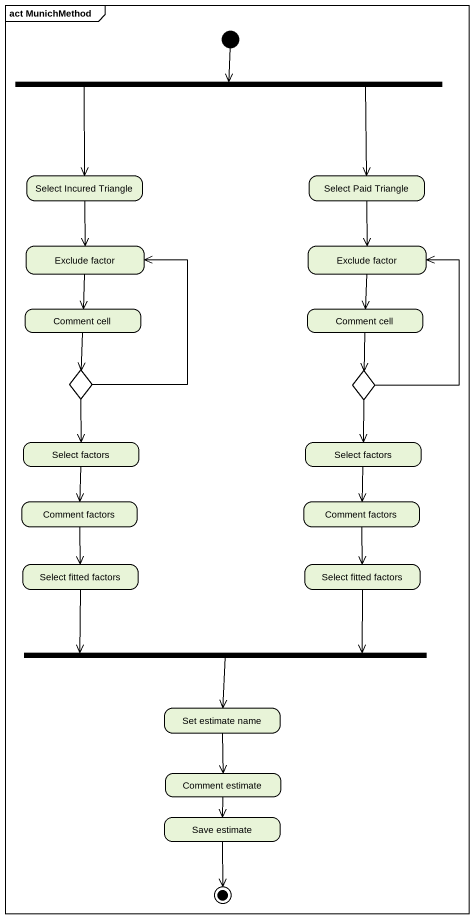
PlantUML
@startuml
mainframe act MunichMethod
hide empty description
state fork1 <<fork>>
state "Select Incured Triangle" as Select_Incured_Triangle
state "Select Paid Triangle" as Select_Paid_Triangle
state "Exclude factor" as Exclude_factor
state "Exclude factor" as Exclude_factor_2
state "Comment cell" as Comment_cell
state "Comment cell" as Comment_cell_2
state choice1 <<choice>>
state choice2 <<choice>>
state "Select factors" as Select_factors
state "Select factors" as Select_factors_2
state "Comment factors" as Comment_factors
state "Comment factors" as Comment_factors_2
state "Select fitted factors" as Select_fitted_factors
state "Select fitted factors" as Select_fitted_factors_2
state fork2 <<join>>
state "Set estimate name" as Set_estimate_name
state "Comment estimate" as Comment_estimate
state "Save estimate" as Save_estimate
[*] --> fork1
fork1 --> Select_Incured_Triangle
fork1 --> Select_Paid_Triangle
Select_Incured_Triangle --> Exclude_factor
Select_Paid_Triangle --> Exclude_factor_2
Exclude_factor --> Comment_cell
Exclude_factor_2 --> Comment_cell_2
Comment_cell --> choice1
Comment_cell_2 --> choice2
choice1 -up-> Exclude_factor
choice1 --> Select_factors
choice2 -up-> Exclude_factor_2
choice2 --> Select_factors_2
Select_factors --> Comment_factors
Select_factors_2 --> Comment_factors_2
Comment_factors --> Select_fitted_factors
Comment_factors_2 --> Select_fitted_factors_2
Select_fitted_factors -right-> fork2
Select_fitted_factors_2 -left-> fork2
fork2 --> Set_estimate_name
Set_estimate_name --> Comment_estimate
Comment_estimate --> Save_estimate
Save_estimate --> [*]
@enduml
